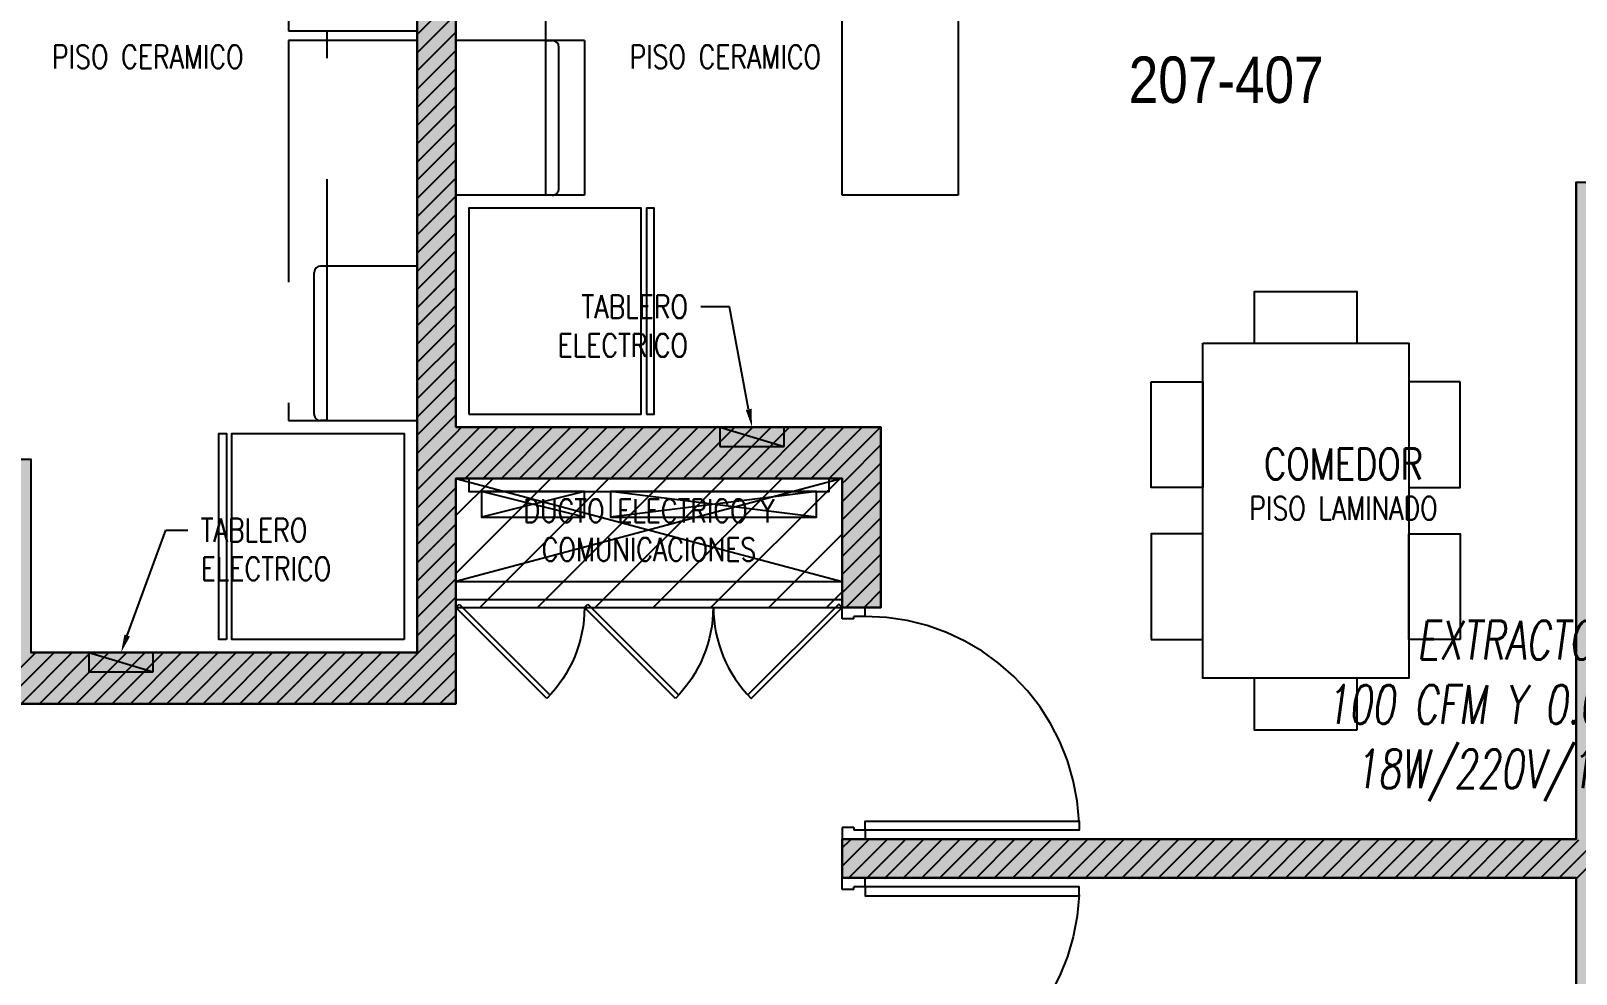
# Model space of a CAD drawing. Header units: millimetres. Extents: x -3 to 53, y -269 to 39.
# Drawn here: x 38.05 to 44.05, y -10.17 to -6.5 of the extents above; entities that cross this region are included whole.
import ezdxf
from ezdxf import colors
from ezdxf.entities.mleader import LeaderData, LeaderLine
from ezdxf.enums import TextEntityAlignment as Align
from ezdxf.math import Vec2, Vec3

# ---------------------------------------------------------------- set-up
doc = ezdxf.new("R2010")
doc.units = ezdxf.units.MM
doc.header["$LTSCALE"] = 15
doc.set_wipeout_variables(frame=1)
doc.linetypes.add('HIDDEN', pattern=[0.375, 0.25, -0.125])
doc.linetypes.add('HIDDEN2', pattern=[0.1875, 0.125, -0.0625])
doc.layers.get('0').update_dxf_attribs({"color": 250})
for name, color, linetype in [('A-COCINAS-LAV', 250, 'Continuous'), ('A-EST HATCH', 250, 'Continuous'), ('A-EST PLACAS', 250, 'Continuous'), ('A-LINEAS', 250, 'Continuous'), ('A-MOBILIARIO', 250, 'Continuous'), ('A-MURO BAJO', 251, 'Continuous'), ('A-NUMERACIONDEP', 251, 'Continuous'), ('A-PROYECCIONES', 250, 'HIDDEN2'), ('A-PUERTAS', 250, 'Continuous'), ('A-TEXTO-ACABADO PISO', 250, 'Continuous'), ('A-TEXTO-AMBIENTE', 252, 'Continuous'), ('A-TEXTO-INDICACIONES', 250, 'Continuous'), ('AREA MODIF', 250, 'Continuous'), ('L6 Linea fina', 141, 'Continuous'), ('MURO CF 60', 250, 'Continuous')]:
    doc.layers.add(name, color=color, linetype=linetype)
doc.layers.add('A-MUROS', color=252, linetype='Continuous', lineweight=30)
doc.styles.add('JNV ING', font='romans.shx', dxfattribs={"width": 0.7, "oblique": 8, "height": 0.15})
doc.styles.add('R80', font='ARIALN.TTF', dxfattribs={"height": 2.03})
doc.styles.add('ROMANS', font='romans.shx', dxfattribs={"width": 0.8})
doc.styles.add('TXT_COTAS', font='romans.shx', dxfattribs={"width": 0.8})
pattern_1 = [(45, (359.99941, -38.84403), (-0.035355339, 0.035355339), [])]

# ---------------------------------------------------------------- blocks, each defined once
blk = doc.blocks.new('EST-P2')
at = {"layer": 'A-EST HATCH'}
h = blk.add_hatch(color=256, dxfattribs=at)
h.dxf.hatch_style = 1
h.paths.add_polyline_path([(-10.5, -10.99), (-10.5, -4.925), (-12, -4.925), (-12, -5.675), (-12.15, -5.675), (-12.15, -4.725), (-10.35, -4.725), (-10.35, -5.6), (-8.85, -5.6), (-8.85, -5.1), (-8.7, -5.1), (-8.7, -5.8), (-10.35, -5.8), (-10.35, -10.99)])
h.paths.add_polyline_path([(-31.6, -0.925), (-30, -0.925), (-30, 2.175), (-31.2, 2.175), (-31.2, 2.325), (-29.85, 2.325), (-29.85, -1.075), (-31.6, -1.075)])
h.paths.add_polyline_path([(-32.4, 2.325), (-32.55, 2.325), (-32.55, -1.075), (-32.4, -1.075)])
h.paths.add_polyline_path([(-37.9, 2.8), (-38.2, 2.8), (-38.2, 2.65), (-38.05, 2.65), (-38.05, -0.425), (-37.9, -0.425)])
h.paths.add_polyline_path([(-34.95, 2.175), (-34.95, -0.925), (-33.35, -0.925), (-33.35, -1.075), (-35.1, -1.075), (-35.1, 2.325), (-33.75, 2.325), (-33.75, 2.175)])
h.paths.add_polyline_path([(-44.2, 2.65), (-44.8, 2.65), (-44.8, 2.8), (-44.05, 2.8), (-44.05, -0.6), (-45.2, -0.6), (-45.2, -0.45), (-44.2, -0.45)])
h.paths.add_polyline_path([(-46, 2.8), (-46, -0.6), (-46.15, -0.6), (-46.15, 2.8)])
h.paths.add_polyline_path([(-46.95, -0.45), (-48.55, -0.45), (-48.55, 2.65), (-47.35, 2.65), (-47.35, 2.8), (-48.7, 2.8), (-48.7, -0.6), (-46.95, -0.6)])
h.paths.add_polyline_path([(-44.2, -10.9), (-44.8, -10.9), (-44.8, -11.05), (-44.05, -11.05), (-44.05, -7.65), (-45.2, -7.65), (-45.2, -7.8), (-44.2, -7.8)])
h.paths.add_polyline_path([(-46, -11.05), (-46, -7.65), (-46.15, -7.65), (-46.15, -11.05)])
h.paths.add_polyline_path([(-46.95, -7.8), (-48.55, -7.8), (-48.55, -10.9), (-47.35, -10.9), (-47.35, -11.05), (-48.7, -11.05), (-48.7, -7.65), (-46.95, -7.65)])
h.paths.add_polyline_path([(-41.35, -7.55), (-41.2, -7.55), (-41.2, -10.9), (-41.05, -10.9), (-41.05, -11.05), (-41.35, -11.05)])
h.paths.add_polyline_path([(-31.6, -7.325), (-30, -7.325), (-30, -10.425), (-31.2, -10.425), (-31.2, -10.575), (-29.85, -10.575), (-29.85, -7.175), (-31.6, -7.175)])
h.paths.add_polyline_path([(-32.4, -10.575), (-32.55, -10.575), (-32.55, -7.175), (-32.4, -7.175)])
h.paths.add_polyline_path([(-37.9, -11.05), (-38.2, -11.05), (-38.2, -10.9), (-38.05, -10.9), (-38.05, -7.825), (-37.9, -7.825)])
h.paths.add_polyline_path([(-34.95, -10.425), (-34.95, -7.325), (-33.35, -7.325), (-33.35, -7.175), (-35.1, -7.175), (-35.1, -10.575), (-33.75, -10.575), (-33.75, -10.425)])
h.paths.add_polyline_path([(-18.45, -0.925), (-20.05, -0.925), (-20.05, 2.175), (-18.85, 2.175), (-18.85, 2.325), (-20.2, 2.325), (-20.2, -1.075), (-18.45, -1.075)])
h.paths.add_polyline_path([(-17.65, 2.325), (-17.5, 2.325), (-17.5, -1.075), (-17.65, -1.075)])
h.paths.add_polyline_path([(-11.85, 2.8), (-11.85, 2.65), (-12, 2.65), (-12, -0.425), (-12.15, -0.425), (-12.15, 2.8)])
h.paths.add_polyline_path([(-15.1, 2.175), (-15.1, -0.925), (-16.7, -0.925), (-16.7, -1.075), (-14.95, -1.075), (-14.95, 2.325), (-16.3, 2.325), (-16.3, 2.175)])
h.paths.add_polyline_path([(-10.35, -2.45), (-8.7, -2.45), (-8.7, -3.15), (-8.85, -3.15), (-8.85, -2.65), (-10.35, -2.65), (-10.35, -3.525), (-12.15, -3.525), (-12.15, -2.575), (-12, -2.575), (-12, -3.325), (-10.5, -3.325), (-10.5, 2.74), (-10.35, 2.74)])
h.paths.add_polyline_path([(-5.85, 2.65), (-5.25, 2.65), (-5.25, 2.8), (-6, 2.8), (-6, -0.6), (-4.85, -0.6), (-4.85, -0.45), (-5.85, -0.45)])
h.paths.add_polyline_path([(-4.05, 2.8), (-4.05, -0.6), (-3.9, -0.6), (-3.9, 2.8)])
h.paths.add_polyline_path([(-3.1, -0.45), (-1.5, -0.45), (-1.5, 2.65), (-2.7, 2.65), (-2.7, 2.8), (-1.35, 2.8), (-1.35, -0.6), (-3.1, -0.6)])
h.paths.add_polyline_path([(-4.05, -11.05), (-4.05, -7.65), (-3.9, -7.65), (-3.9, -11.05)])
h.paths.add_polyline_path([(-3.1, -7.8), (-1.5, -7.8), (-1.5, -10.9), (-2.7, -10.9), (-2.7, -11.05), (-1.35, -11.05), (-1.35, -7.65), (-3.1, -7.65)])
h.paths.add_polyline_path([(-8.7, -7.55), (-8.85, -7.55), (-8.85, -10.9), (-9, -10.9), (-9, -11.05), (-8.7, -11.05)])
h.paths.add_polyline_path([(-18.45, -7.325), (-20.05, -7.325), (-20.05, -10.425), (-18.85, -10.425), (-18.85, -10.575), (-20.2, -10.575), (-20.2, -7.175), (-18.45, -7.175)])
h.paths.add_polyline_path([(-17.65, -10.575), (-17.5, -10.575), (-17.5, -7.175), (-17.65, -7.175)])
h.paths.add_polyline_path([(-12.15, -11.05), (-11.85, -11.05), (-11.85, -10.9), (-12, -10.9), (-12, -7.825), (-12.15, -7.825)])
h.paths.add_polyline_path([(-15.1, -10.425), (-15.1, -7.325), (-16.7, -7.325), (-16.7, -7.175), (-14.95, -7.175), (-14.95, -10.575), (-16.3, -10.575), (-16.3, -10.425)])
h.paths.add_polyline_path([(-39.7, -4.725), (-37.9, -4.725), (-37.9, -5.675), (-38.05, -5.675), (-38.05, -4.925), (-39.55, -4.925), (-39.55, -10.99), (-39.7, -10.99), (-39.7, -5.8), (-41.35, -5.8), (-41.35, -5.1), (-41.2, -5.1), (-41.2, -5.6), (-39.7, -5.6)])
h.paths.add_polyline_path([(-6, -11.05), (-6, -7.65), (-4.85, -7.65), (-4.85, -7.8), (-5.85, -7.8), (-5.85, -10.9), (-5.25, -10.9), (-5.25, -11.05)])
h.paths.add_polyline_path([(-3.0968, -2.7), (-2.95, -2.7), (-2.95, -1.5), (-5.1, -1.5), (-5.1, -1.65), (-4.65, -1.65), (-4.65, -3.25), (-4.45, -3.25), (-4.45, -1.65), (-3.1, -1.65), (-3.1, -2.7)], flags=17)
h.paths.add_polyline_path([(-3.0968, -5.55), (-2.95, -5.55), (-2.95, -6.75), (-5.1, -6.75), (-5.1, -6.6), (-4.65, -6.6), (-4.65, -5), (-4.45, -5), (-4.45, -6.6), (-3.1, -6.6), (-3.1, -5.55)], flags=17)
h.paths.add_polyline_path([(-8.8501, -4.05), (-6, -4.05), (-6, -1.5), (-5.85, -1.5), (-5.85, -4.05), (-3.1, -4.05), (-3.1, -3.45), (-2.95, -3.45), (-2.95, -4.05), (-0.2, -4.05), (-0.2, 0), (0, 0), (0, -8.25), (-0.2, -8.25), (-0.2, -4.2), (-2.95, -4.2), (-2.95, -4.8), (-3.1, -4.8), (-3.1, -4.2), (-5.85, -4.2), (-5.85, -6.75), (-6, -6.75), (-6, -4.2), (-8.8501, -4.2)])
h.paths.add_polyline_path([(-8.7, 2.8), (-8.7, -0.7), (-8.85, -0.7), (-8.85, 2.65), (-9, 2.65), (-9, 2.8)])
h.paths.add_polyline_path([(-39.7, 2.74), (-39.7, -2.45), (-41.35, -2.45), (-41.35, -3.15), (-41.2, -3.15), (-41.2, -2.65), (-39.7, -2.65), (-39.7, -3.525), (-37.9, -3.525), (-37.9, -2.575), (-38.05, -2.575), (-38.05, -3.325), (-39.55, -3.325), (-39.55, 2.74)])
h.paths.add_polyline_path([(-47.1, -4.05), (-49.85, -4.05), (-49.85, 0), (-50.05, 0), (-50.05, -8.25), (-49.85, -8.25), (-49.85, -4.2), (-47.1, -4.2), (-47.1, -4.8), (-46.95, -4.8), (-46.95, -4.2), (-44.2, -4.2), (-44.2, -6.75), (-44.05, -6.75), (-44.05, -4.2), (-41.1999, -4.2), (-41.1999, -4.05), (-44.05, -4.05), (-44.05, -1.5), (-44.2, -1.5), (-44.2, -4.05), (-46.95, -4.05), (-46.95, -3.45), (-47.1, -3.45)])
h.paths.add_polyline_path([(-41.35, 2.8), (-41.05, 2.8), (-41.05, 2.65), (-41.2, 2.65), (-41.2, -0.7), (-41.35, -0.7)])
h.paths.add_polyline_path([(-46.9532, -2.7), (-47.1, -2.7), (-47.1, -1.5), (-44.95, -1.5), (-44.95, -1.65), (-45.4, -1.65), (-45.4, -3.25), (-45.6, -3.25), (-45.6, -1.65), (-46.95, -1.65), (-46.95, -2.7)], flags=17)
h.paths.add_polyline_path([(-46.9532, -5.55), (-47.1, -5.55), (-47.1, -6.75), (-44.95, -6.75), (-44.95, -6.6), (-45.4, -6.6), (-45.4, -5), (-45.6, -5), (-45.6, -6.6), (-46.95, -6.6), (-46.95, -5.55)], flags=17)
h.paths.add_polyline_path([(-26.7, -3.525), (-26.85, -3.525), (-26.85, 0.175), (-26.7, 0.175)])
h.paths.add_polyline_path([(-22.45, -3.525), (-13.05, -3.525), (-13.05, -3.375), (-16.6, -3.375), (-16.6, -1.975), (-16.8, -1.975), (-16.8, -3.375), (-19.7, -3.375), (-19.7, -1.975), (-19.85, -1.975), (-19.85, -3.375), (-22.25, -3.375), (-22.25, -2.125), (-20.6, -2.125), (-20.6, -1.975), (-22.875, -1.975), (-22.875, -2.125), (-22.45, -2.125)])
h.paths.add_polyline_path([(-22.9, -3.525), (-24.9, -3.525), (-24.9, -3.375), (-23.05, -3.375), (-23.05, 0.025), (-24.9, 0.025), (-24.9, 0.175), (-23.05, 0.175), (-23.05, 2.325), (-22.2, 2.325), (-22.2, 2.175), (-22.9, 2.175)])
h.paths.add_polyline_path([(-27.6, -2.125), (-27.6, -3.525), (-37, -3.525), (-37, -3.375), (-33.45, -3.375), (-33.45, -1.975), (-33.25, -1.975), (-33.25, -3.375), (-30.35, -3.375), (-30.35, -1.975), (-30.2, -1.975), (-30.2, -3.375), (-27.8, -3.375), (-27.8, -2.125), (-29.45, -2.125), (-29.45, -1.975), (-27.255, -1.975), (-27.255, -2.125)])
h.paths.add_polyline_path([(-27.23, 2.175), (-27.85, 2.175), (-27.85, 2.325), (-27.03, 2.325), (-27.03, -3.525), (-27.23, -3.525)])
h.paths.add_polyline_path([(-27.03, -6.3), (-27.03, -10.575), (-27.85, -10.575), (-27.85, -10.425), (-27.23, -10.425), (-27.23, -6.3)])
h.paths.add_polyline_path([(-29, -6.275), (-29, -6.125), (-27.23, -6.125), (-27.23, -4.875), (-29.75, -4.875), (-29.75, -6.275), (-29.9, -6.275), (-29.9, -4.875), (-33.25, -4.875), (-33.25, -6.275), (-33.45, -6.275), (-33.45, -4.875), (-37, -4.875), (-37, -4.725), (-27.03, -4.725), (-27.03, -6.275)])
h.paths.add_polyline_path([(-23.05, -6.3), (-23.05, -10.025), (-26.7, -10.025), (-26.7, -7.375), (-24.35, -7.375), (-24.35, -6.825), (-24.05, -6.825), (-24.05, -6.675), (-24.5, -6.675), (-24.5, -7.225), (-26.7, -7.225), (-26.7, -4.875), (-24.05, -4.875), (-24.05, -4.725), (-26.85, -4.725), (-26.85, -10.175), (-23.05, -10.175), (-23.05, -10.575), (-22.2, -10.575), (-22.2, -10.425), (-22.9, -10.425), (-22.9, -6.3)])
h.paths.add_polyline_path([(-21.05, -6.275), (-21.05, -6.125), (-22.85, -6.125), (-22.85, -4.875), (-20.3, -4.875), (-20.3, -6.275), (-20.15, -6.275), (-20.15, -4.875), (-16.8, -4.875), (-16.8, -6.275), (-16.6, -6.275), (-16.6, -4.875), (-13.05, -4.875), (-13.05, -4.725), (-23.05, -4.725), (-23.05, -6.275)])
at = {"layer": 'A-EST PLACAS'}
for points in [[(-10.35, -2.45), (-8.7, -2.45), (-8.7, -3.15), (-8.85, -3.15), (-8.85, -2.65), (-10.35, -2.65), (-10.35, -3.525), (-12.15, -3.525), (-12.15, -2.575), (-12, -2.575), (-12, -3.325), (-10.5, -3.325), (-10.5, 2.74), (-10.35, 2.74)], [(-8.8501, -4.05), (-6, -4.05), (-6, -1.5), (-5.85, -1.5), (-5.85, -4.05), (-3.1, -4.05), (-3.1, -3.45), (-2.95, -3.45), (-2.95, -4.05), (-0.2, -4.05), (-0.2, 0), (0, 0), (0, -8.25), (-0.2, -8.25), (-0.2, -4.2), (-2.95, -4.2), (-2.95, -4.8), (-3.1, -4.8), (-3.1, -4.2), (-5.85, -4.2), (-5.85, -6.75), (-6, -6.75), (-6, -4.2), (-8.8501, -4.2)]]:
    blk.add_lwpolyline(points, close=True, dxfattribs=at)
blk = doc.blocks.new('_Dot')
at = {"color": 0, "linetype": 'ByBlock', "lineweight": -2}
blk.add_line((-0.5, 0), (-1, 0), dxfattribs=at)
at = {"color": 0, "linetype": 'ByBlock', "const_width": 0.5}
blk.add_lwpolyline([(-0.25, 0, 1), (0.25, 0, 1)], format="xyb", close=True, dxfattribs=at)
blk = doc.blocks.new('XREF_TORREC$0$BANDEJA')
at = {"color": 8}
for points in [[(39.75, 5.6), (39.75, 5.55), (41.15, 5.55), (41.15, 5.6), (39.75, 5.6)], [(40.2, 5.45), (40.2, 5.55), (39.8, 5.55), (39.8, 5.45), (40.2, 5.45), (39.8, 5.55), (40.2, 5.55), (39.8, 5.45)], [(41.1, 5.45), (41.1, 5.55), (40.3, 5.55), (40.3, 5.45), (41.1, 5.45), (40.3, 5.55), (41.1, 5.55), (40.3, 5.45)]]:
    blk.add_lwpolyline(points, dxfattribs=at)
blk = doc.blocks.new('TEXTO DUCTOS PT')
at = {"layer": 'A-TEXTO-INDICACIONES', "insert": (39.1, -5.65), "char_height": 0.09, "width": 1.073848, "attachment_point": 5, "style": 'ROMANS'}
blk.add_mtext('\\pxsm1,qc,t16;DUCTO ELECTRICO Y COMUNICACIONES', dxfattribs=at)
blk = doc.blocks.new('REFRI')
blk.add_wipeout([(0.4, 0), (-0.4, 0), (-0.4, -0.67), (0.4, -0.67)])
blk.add_wipeout([(-0.4, -0.69), (-0.4, -0.72), (0.4, -0.72), (0.4, -0.69)])
for points in [[(-0.4, 0), (-0.4, -0.67), (0.4, -0.67), (0.4, 0)], [(-0.4, -0.69), (-0.4, -0.72), (0.4, -0.72), (0.4, -0.69)]]:
    blk.add_lwpolyline(points, close=True)
blk = doc.blocks.new('Tab.Electrico')
blk.add_hatch(color=256).paths.add_polyline_path([(0.075, 0), (0.075, 0.25), (0, 0)])
for p, q in [((0.075, 0.25), (0, 0)), ((0.075, 0.25), (0, 0.25)), ((0, 0.25), (0, 0)), ((0.075, 0), (0.075, 0.25)), ((0, 0), (0.075, 0))]:
    blk.add_line(p, q)
blk = doc.blocks.new('*U140')
for p, q in [((0.01, 0.855), (0.01, 0.9)), ((0.1, 0.865), (0.1, 0.9)), ((0.055, 0.855), (0.01, 0.855)), ((0.1, 0.865), (0.055, 0.865)), ((0.055, 0.855), (0.055, 0.865)), ((0.055, 0.045), (0.01, 0.045)), ((0.01, 0.045), (0.01, 0)), ((0.055, 0.045), (0.055, 0.035)), ((0.1, 0.035), (0.055, 0.035)), ((0.1, 0.035), (0.1, 0))]:
    blk.add_line(p, q)
blk.add_lwpolyline([(0.93, 0.07), (0.93, 0.035), (0.1, 0.035), (0.1, 0.07)], close=True)
at = {"linetype": 'HIDDEN2'}
blk.add_arc((0.0995, 0.0339), 0.8311, 2.23015, 89.96723, dxfattribs=at)
blk = doc.blocks.new('A$Cb5611ba7')
for points in [[(0.15, 0.1735), (0.15, -0.0265), (0.56, -0.0265), (0.56, 0.1735)], [(1.15, 0.1735), (1.15, -0.0265), (0.74, -0.0265), (0.74, 0.1735)], [(0, -0.0265), (0, -0.8265), (1.3, -0.8265), (1.3, -0.0265)], [(0, -0.2265), (0, -0.6265), (-0.2, -0.6265), (-0.2, -0.2265)], [(1.5, -0.6265), (1.3, -0.6265), (1.3, -0.2265), (1.5, -0.2265)], [(0.15, -1.0265), (0.15, -0.8265), (0.56, -0.8265), (0.56, -1.0265)], [(1.15, -1.0265), (1.15, -0.8265), (0.74, -0.8265), (0.74, -1.0265)]]:
    blk.add_lwpolyline(points, close=True)
blk = doc.blocks.new('*U108')
at = {"linetype": 'HIDDEN', "ltscale": 0.2}
for p, q in [((0.3534, 0.3534), (0, 0)), ((0.0127, -0.0127), (0.3656, 0.3401)), ((0, 0), (0.0127, -0.0127))]:
    blk.add_line(p, q, dxfattribs=at)
blk.add_arc((0, 0), 0.4995, 0, 45, dxfattribs=at)
blk = doc.blocks.new('Vent SSHH G1')
at = {"layer": 'L6 Linea fina'}
ml = blk.add_multileader_mtext('Standard', dxfattribs=at)
ml.set_content('{\\LEA-01}\\PEXTRACTOR AXIAL\\P100 CFM Y 0.05" C.A.\\P18W/220V/1F/60Hz', color=12, style='JNV ING')
ml.set_leader_properties(color=256, linetype='ByLayer', lineweight=-1)
ml.build(insert=Vec2(0, 0))
ml.multileader.update_dxf_attribs({"dogleg_length": 0.05, "arrow_head_size": 0.15})
ctx = ml.context
ctx.base_point, ctx.char_height, ctx.arrow_head_size, ctx.landing_gap_size, ctx.plane_origin = Vec3(38.5584, 0.7982, 0), 0.15, 0.15, 0.07, Vec3(40.9656, 0.1957, 0)
ctx.text_align_type = 2
notes = []
notes.append((ctx, [(0, (1, 1, 0), (40.5224, 0.7982, 0), (-1, 0), 0.05, [(0, [(40.9746, 0.5079, 0)], 0, [])])]))
ctx.mtext.insert, ctx.mtext.alignment, ctx.mtext.flow_direction = Vec3(40.4024, 0.8982, 0), 3, 5
for ctx, leaders in notes:
    for number, flags, end, landing, length, lines in leaders:
        leader = LeaderData()
        leader.index, (leader.has_last_leader_line, leader.has_dogleg_vector, leader.attachment_direction) = number, flags
        leader.last_leader_point, leader.dogleg_vector, leader.dogleg_length = Vec3(end), Vec3(landing), length
        for number, points, colour, breaks in lines:
            line = LeaderLine()
            line.index, line.vertices, line.color, line.breaks = number, Vec3.list(points), colors.encode_raw_color(colour), breaks
            leader.lines.append(line)
        ctx.leaders.append(leader)

msp = doc.modelspace()

# ---------------------------------------------------------------- hatches: boundary and pattern name
at = {"layer": 'AREA MODIF'}
h = msp.add_hatch(dxfattribs=at)
h.set_pattern_fill('ANSI31', color=256, scale=0.05, style=0)
h.set_pattern_definition([(45, (30.85043, -11.39868), (-0.1122532, 0.1122532), [])])
h.paths.add_polyline_path([(39.7005, -8.2441), (41.2004, -8.244), (41.2004, -8.744), (39.7004, -8.744)])
at = {"layer": 'MURO CF 60'}
h = msp.add_hatch(dxfattribs=at)
h.set_pattern_fill('_USER', color=256, scale=0.05, angle=45, pattern_type=0)
h.set_pattern_definition(pattern_1)
h.paths.add_polyline_path([(39.5494, -2.8541), (39.6994, -2.8541), (39.6994, -9.119), (39.5494, -9.119)])
h = msp.add_hatch(dxfattribs=at)
h.set_pattern_fill('_USER', color=256, scale=0.05, angle=45, pattern_type=0)
h.set_pattern_definition(pattern_1)
h.paths.add_polyline_path([(39.6994, -8.044), (41.3494, -8.044), (41.3494, -8.244), (39.6994, -8.244)])
h = msp.add_hatch(dxfattribs=at)
h.set_pattern_fill('_USER', color=256, scale=0.05, angle=45, pattern_type=0)
h.set_pattern_definition(pattern_1)
h.paths.add_polyline_path([(41.3494, -8.244), (41.1994, -8.244), (41.1994, -8.744), (41.3494, -8.744)])
h = msp.add_hatch(dxfattribs=at)
h.set_pattern_fill('_USER', color=256, scale=0.05, angle=45, pattern_type=0)
h.set_pattern_definition(pattern_1)
h.paths.add_polyline_path([(37.8994, -9.119), (39.5494, -9.119), (39.5494, -8.919), (37.8994, -8.919)])
h = msp.add_hatch(dxfattribs=at)
h.set_pattern_fill('_USER', color=256, scale=0.05, angle=45, pattern_type=0)
h.set_pattern_definition(pattern_1)
h.paths.add_polyline_path([(41.1994, -9.6441), (50.0494, -9.6441), (50.0494, -9.794), (41.1994, -9.794)])

# ---------------------------------------------------------------- linework, layer by layer
msp.add_line((40.05, -6.542), (40.075, -6.542))
for centre, start, end in [((40.075, -6.567), 0, 90), ((39.175, -7.442, 0), 90, 180)]:
    msp.add_arc(centre, 0.025, start, end)
at = {"layer": 'A-LINEAS'}
for p, q in [((39.7, -8.242), (41.2, -8.642)), ((41.2, -8.242), (39.7, -8.642))]:
    msp.add_line(p, q, dxfattribs=at)
at = {"layer": 'A-MURO BAJO'}
for p, q in [((41.65, -6.142), (41.65, -7.142)), ((41.2, -7.142), (41.2, -6.292)), ((41.65, -7.142), (41.2, -7.142)), ((39.7, -8.642), (41.2, -8.642))]:
    msp.add_line(p, q, dxfattribs=at)
at = {"layer": 'A-MUROS'}
for p, q in [((39.55, -2.852), (39.55, -8.917)), ((39.7, -2.852), (39.7, -8.042)), ((44.05, -7.092), (44.05, -9.642)), ((39.7, -8.042), (41.35, -8.042)), ((41.35, -8.742), (41.35, -8.042)), ((39.7, -8.242), (41.2, -8.242)), ((39.7, -9.117, 0), (39.7, -8.242)), ((41.2, -8.742), (41.2, -8.242)), ((41.2, -8.742), (41.35, -8.742)), ((38.05, -8.917), (39.55, -8.917)), ((37.9, -9.117), (39.7, -9.117)), ((44.05, -9.642), (41.2, -9.642)), ((41.2, -9.642), (41.2, -9.792)), ((41.2, -9.792), (41.2, -9.642)), ((44.05, -9.792), (41.2, -9.792)), ((44.05, -12.342), (44.05, -9.792))]:
    msp.add_line(p, q, dxfattribs=at)
at = {"layer": 'A-PROYECCIONES', "ltscale": 0.5}
for p, q in [((40.05, -7.142), (40.05, -4.642)), ((39.2, -8.017), (39.2, -6.5045)), ((40.2, -6.542), (39.7, -6.542)), ((40.1, -7.117), (40.1, -6.567)), ((40.2, -6.542), (40.2, -7.142)), ((39.55, -7.417), (39.175, -7.417, 0)), ((39.15, -7.992), (39.15, -7.442)), ((39.2, -8.017), (39.175, -8.017))]:
    msp.add_line(p, q, dxfattribs=at)
msp.add_lwpolyline([(39.05, -5.9045), (39.05, -6.5045), (39.55, -6.5045), (39.55, -5.9045)], close=True, dxfattribs=at)
for points in [[(39.55, -6.542), (39.05, -6.542), (39.05, -8.017), (39.55, -8.017)], [(40.2, -7.142), (39.7, -7.142)]]:
    msp.add_lwpolyline(points, dxfattribs=at)
for centre, start, end in [((40.075, -7.117), 270, 0), ((39.175, -7.992, 0), 180, 270)]:
    msp.add_arc(centre, 0.025, start, end, dxfattribs=at)
at = {"layer": 'A-PUERTAS'}
for p, q in [((39.7, -8.712), (41.2, -8.712)), ((39.7, -8.742), (41.2, -8.742))]:
    msp.add_line(p, q, dxfattribs=at)

# ---------------------------------------------------------------- block references
for name, p in [('EST-P2', (50.05, -5.592)), ('XREF_TORREC$0$BANDEJA', (0, -13.842))]:
    msp.add_blockref(name, p)
for p, rotation in [((40.975, -8.117), 90), ((38.525, -8.992), 90.00000000000001)]:
    msp.add_blockref('Tab.Electrico', p, dxfattribs=dict(rotation=rotation))
at = {"layer": 'A-MOBILIARIO', "xscale": -1}
for name, p, rotation in [('A$Cb5611ba7', (42.5735, -7.717), 90), ('*U140', (41.19, -9.792), 180.0032955165752)]:
    msp.add_blockref(name, p, dxfattribs=dict(at, rotation=rotation))
at = {"layer": 'A-MOBILIARIO', "rotation": 359.9967044834248}
msp.add_blockref('*U140', (41.19, -9.642), dxfattribs=at)
at = {"layer": 'A-PROYECCIONES', "ltscale": 0.25, "xscale": -1, "rotation": 180}
for p in [(39.7, -8.742, 0), (40.1995, -8.742, 0)]:
    msp.add_blockref('*U108', p, dxfattribs=at)
at = {"layer": 'A-PROYECCIONES', "ltscale": 0.25, "rotation": 180}
msp.add_blockref('*U108', (41.2, -8.742), dxfattribs=at)
at = {"layer": 'A-TEXTO-INDICACIONES'}
msp.add_blockref('TEXTO DUCTOS PT', (1.35, -2.792), dxfattribs=at)

# ---------------------------------------------------------------- texts
at = {"layer": 'A-TEXTO-ACABADO PISO', "char_height": 0.09, "attachment_point": 2, "style": 'ROMANS'}
for s, insert in [('PISO CERAMICO', (38.5038, -6.56)), ('PISO CERAMICO', (40.7462, -6.56)), ('PISO LAMINADO', (43.1468, -8.312))]:
    msp.add_mtext_dynamic_manual_height_columns(s, width=1.20225, gutter_width=12.5, heights=[0], dxfattribs=dict(at, insert=insert))
at = {"layer": 'A-TEXTO-AMBIENTE', "style": 'ROMANS', "width": 0.8}
msp.add_text('COMEDOR', height=0.12, dxfattribs=at).set_placement((43.1467, -8.2454), align=Align.CENTER)

# ---------------------------------------------------------------- leaders
at = {"layer": 'A-NUMERACIONDEP'}
ml = msp.add_multileader_mtext('Standard', dxfattribs=at)
ml.set_content('207-407', color=256, style='R80')
ml.set_leader_properties(color=256)
ml.set_arrow_properties(name='DOT')
ml.build(insert=Vec2(0, 0))
ml.multileader.update_dxf_attribs({"leader_type": 0, "has_text_frame": 1, "text_left_attachment_type": 2, "text_right_attachment_type": 2, "dogleg_length": 0.36, "arrow_head_size": 0.06, "scale": 0.06})
ctx = ml.context
ctx.base_point, ctx.scale, ctx.char_height, ctx.arrow_head_size, ctx.landing_gap_size, ctx.plane_origin = Vec3(42.2607, -6.6958), 0.06, 0.18, 0.06, 0.06, Vec3(41.3587, -6.7002)
ctx.left_attachment, ctx.right_attachment, ctx.text_align_type = 2, 2, 1
notes = []
notes.append((ctx, [(0, (1, 1, 0), (43.2134, -6.6958), (-1, 0), 0.0917, [(0, [(43.5, -6.3469)], 0, [])])]))
ctx.mtext.insert, ctx.mtext.width, ctx.mtext.alignment, ctx.mtext.flow_direction = Vec3(42.6912, -6.6039), 0.461923, 2, 5
for ctx, leaders in notes:
    for number, flags, end, landing, length, lines in leaders:
        leader = LeaderData()
        leader.index, (leader.has_last_leader_line, leader.has_dogleg_vector, leader.attachment_direction) = number, flags
        leader.last_leader_point, leader.dogleg_vector, leader.dogleg_length = Vec3(end), Vec3(landing), length
        for number, points, colour, breaks in lines:
            line = LeaderLine()
            line.index, line.vertices, line.color, line.breaks = number, Vec3.list(points), colors.encode_raw_color(colour), breaks
            leader.lines.append(line)
        ctx.leaders.append(leader)

# ---------------------------------------------------------------- next in the draw order: block references
at = {"layer": 'A-COCINAS-LAV', "extrusion": (4.49068e-08, 3.60284e-08, 1), "rotation": 90}
msp.add_blockref('REFRI', (39.75, -7.592, 0), dxfattribs=at)
at = {"layer": 'A-COCINAS-LAV', "extrusion": (-4.49068e-08, 3.60284e-08, 1), "xscale": -1, "rotation": 270}
msp.add_blockref('REFRI', (39.5, -8.467, 0), dxfattribs=at)

# ---------------------------------------------------------------- next in the draw order: block references
at = {"layer": 'L6 Linea fina'}
msp.add_blockref('Vent SSHH G1', (4.2492, -9.442, 0), dxfattribs=at)

# ---------------------------------------------------------------- next in the draw order: leaders
at = {"layer": 'A-TEXTO-INDICACIONES'}
ml = msp.add_multileader_mtext('Standard', dxfattribs=at)
ml.set_content('\\pxsm1,t16;TABLERO ELECTRICO', color=256, style='TXT_COTAS')
ml.set_leader_properties(color=256)
ml.build(insert=Vec2(0, 0))
ml.multileader.update_dxf_attribs({"dogleg_length": 0.05, "arrow_head_size": 0.07})
ctx = ml.context
ctx.base_point, ctx.char_height, ctx.arrow_head_size, ctx.landing_gap_size, ctx.plane_origin = Vec3(40.0133, -7.5749), 0.09, 0.07, 0.05, Vec3(41.0408, -7.992)
ctx.text_align_type = 2
notes = []
notes.append((ctx, [(0, (1, 1, 0), (40.7621, -7.5749), (-1, 0), 0.1105, [(0, [(40.85, -8.042)], 0, [])])]))
ctx.mtext.insert, ctx.mtext.width, ctx.mtext.defined_height, ctx.mtext.alignment, ctx.mtext.flow_direction = Vec3(40.6016, -7.5299), 0.665701, 0.3008, 3, 5
ml = msp.add_multileader_mtext('Standard', dxfattribs=at)
ml.set_content('\\pxsm1,t16;TABLERO ELECTRICO', color=256, style='TXT_COTAS')
ml.set_leader_properties(color=256)
ml.build(insert=Vec2(0, 0))
ml.multileader.update_dxf_attribs({"dogleg_length": 0.05, "arrow_head_size": 0.07})
ctx = ml.context
ctx.base_point, ctx.char_height, ctx.arrow_head_size, ctx.landing_gap_size, ctx.plane_origin = Vec3(38.6598, -8.4421), 0.09, 0.07, 0.05, Vec3(38.2136, -8.8592)
notes.append((ctx, [(0, (1, 1, 0), (38.5733, -8.4421), (1, 0), 0.0865, [(0, [(38.4, -8.917)], 0, [])])]))
ctx.mtext.insert, ctx.mtext.width, ctx.mtext.defined_height, ctx.mtext.flow_direction = Vec3(38.7098, -8.3971), 0.665701, 0.3008, 5
for ctx, leaders in notes:
    for number, flags, end, landing, length, lines in leaders:
        leader = LeaderData()
        leader.index, (leader.has_last_leader_line, leader.has_dogleg_vector, leader.attachment_direction) = number, flags
        leader.last_leader_point, leader.dogleg_vector, leader.dogleg_length = Vec3(end), Vec3(landing), length
        for number, points, colour, breaks in lines:
            line = LeaderLine()
            line.index, line.vertices, line.color, line.breaks = number, Vec3.list(points), colors.encode_raw_color(colour), breaks
            leader.lines.append(line)
        ctx.leaders.append(leader)

doc.saveas('drawing.dxf')
